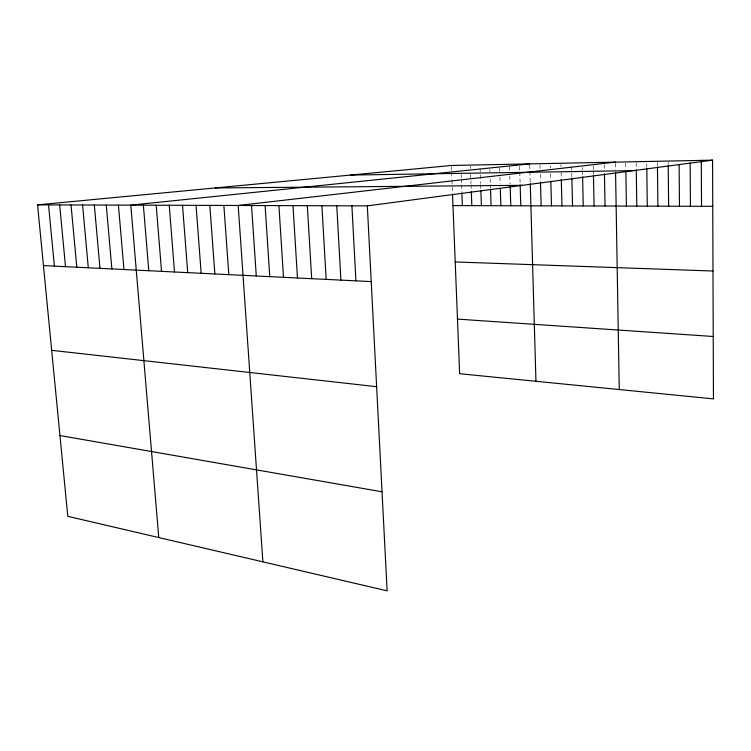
<?xml version="1.0" encoding="UTF-8"?>
<svg xmlns="http://www.w3.org/2000/svg" width="751" height="751" viewBox="0 0 751 751"><rect width="100%" height="100%" fill="white"/><g stroke="black" fill="none" stroke-linecap="round" stroke-linejoin="round"><path stroke-width="0.56" stroke-dasharray="3.75 2.82" d="M451.435 166.619L451.623 171.2M451.661 172.345L451.933 179.226M451.98 180.371L452.477 192.979M470.37 166.243L470.455 168.562M470.67 174.354L471.008 183.629M471.055 184.784L471.271 190.576M461.161 174.495L461.292 177.959M461.339 179.114L461.518 183.723M461.555 184.868L461.827 191.787M480.077 168.384L480.612 183.535M480.659 184.699L480.818 189.355M489.84 169.379L489.915 171.726M490.159 178.747L490.319 183.441M490.365 184.605L490.478 188.125M499.631 167.924L499.744 171.359M499.931 177.095L500.157 183.967M519.589 166.403L519.73 171.031M519.767 172.195L520.114 183.779M509.535 166.591L509.676 171.2M509.826 175.809L510.079 183.873M529.727 165.042L530.225 182.512M540.007 164.844L540.138 169.529M540.269 174.213L540.457 181.235M550.445 165.746L550.502 168.046M550.652 173.772L550.83 180.653M560.931 164.394L560.988 166.703M561.128 172.467L561.269 178.231M571.633 166.506L571.868 176.936M582.419 167.473L582.466 169.801M582.494 170.975L582.598 175.631M604.273 164.657L604.386 170.402M593.281 166.102L593.356 169.623M593.374 170.796L593.45 174.316M615.407 163.296L615.529 170.224M625.733 163.089L625.827 168.9M636.172 162.883L636.257 168.722M646.742 163.784L646.789 167.22M657.407 162.432L657.444 165.887M668.193 162.216L668.221 164.535"/><path stroke-width="1.13" d="M367.323 205.877L387.131 590.84L67.787 516.322L37.55 204.854L367.323 205.877L712.577 160.16L713.45 398.884L459.64 373.716L452.524 194.133M615.388 162.132L238.18 205.483L262.888 561.851M529.69 163.878L130.787 205.145L158.771 537.547M37.55 204.854L451.389 165.473L712.577 160.16M350.435 175.077L633.497 170.627M215.161 187.957L522.518 185.328M452.984 205.596L712.746 206.318M455.209 261.949L712.981 271.017M43.445 265.591L371.219 281.597M457.472 319.109L713.225 336.486M51.669 350.323L376.626 386.69M59.949 435.542L382.034 491.792M48.524 204.892L54.382 266.126M59.686 204.929L65.497 266.671M71.035 204.957L76.799 267.225M82.582 204.995L88.289 267.788M94.326 205.032L99.977 268.351M106.266 205.07L111.861 268.933M118.423 205.107L123.953 269.525M143.375 205.183L148.782 270.735M156.189 205.22L161.531 271.355M169.238 205.267L174.504 271.993M182.521 205.305L187.712 272.641M196.049 205.352L201.155 273.298M209.829 205.389L214.861 273.965M223.873 205.436L228.811 274.641M251.529 205.521L256.279 275.983M265.103 205.558L269.769 276.64M278.921 205.605L283.493 277.316M292.993 205.652L297.462 277.992M307.319 205.69L311.684 278.687M321.907 205.736L326.159 279.4M336.767 205.783L340.907 280.114M351.9 205.83L355.918 280.846M471.309 191.74L471.825 205.643M461.865 192.941L462.353 205.614M480.865 190.519L481.4 205.671M490.525 189.299L491.088 205.699M500.307 188.548L500.87 205.727M520.152 184.934L520.781 205.783M510.154 186.173L510.774 205.755M530.262 183.676L535.951 381.283M540.495 182.409L541.133 205.84M550.858 181.798L551.478 205.868M561.297 179.386L561.955 205.896M571.896 178.1L572.534 205.924M582.616 176.804L583.245 205.952M604.452 173.847L605.043 206.018M593.468 175.49L594.088 205.981M615.567 172.533L619.256 389.544M625.865 171.219L626.409 206.074M636.275 169.895L636.792 206.103M646.808 168.365L647.287 206.131M657.454 167.032L657.895 206.159M668.23 165.689L668.625 206.187M679.129 164.328L679.467 206.225M701.293 160.385L701.528 206.281M690.15 162.958L690.441 206.253"/></g></svg>
